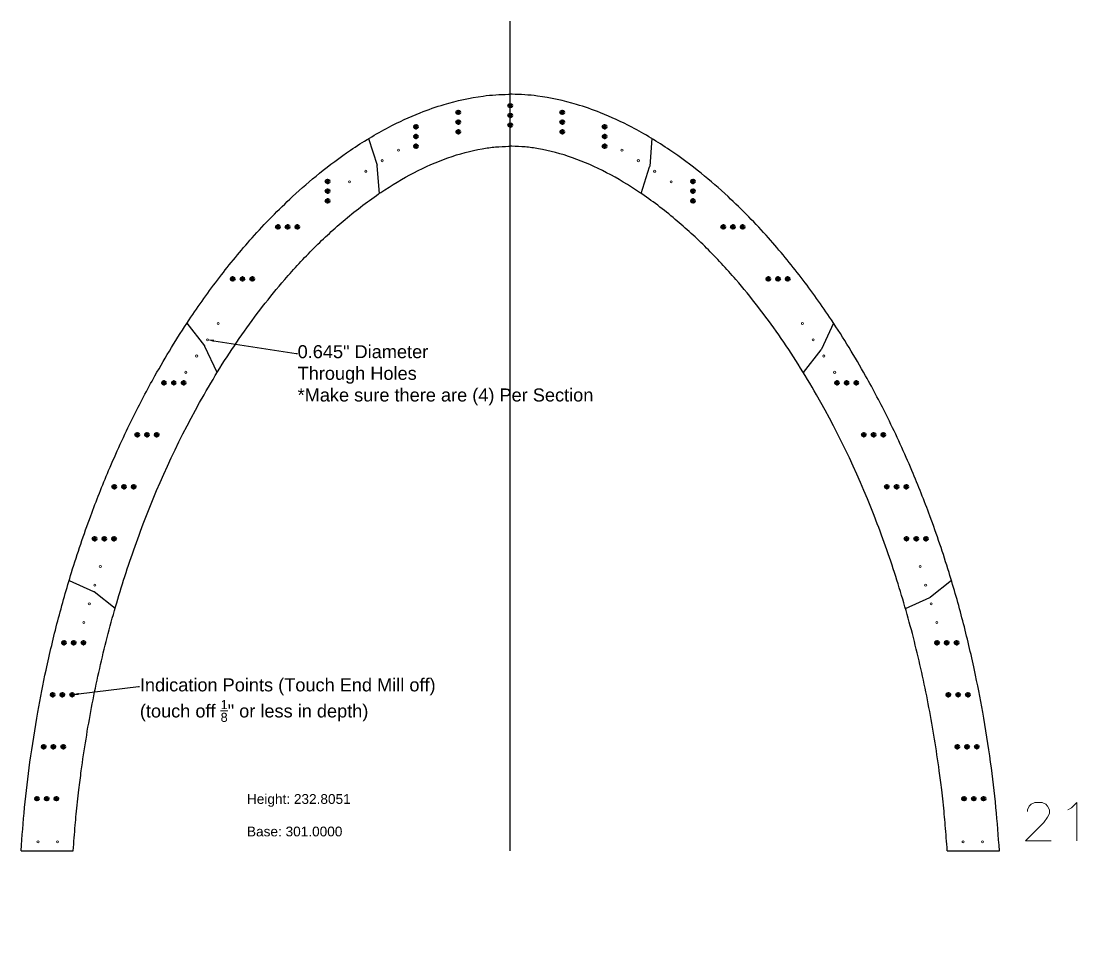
# Model space of a CAD drawing. Header units: inches. Extents: x 13 to 497, y 19 to 601.
# Drawn here: x 95.5 to 420.4, y 313.6 to 601.3 of the extents above; entities that cross this region are included whole.
import ezdxf
from ezdxf import colors
from ezdxf.entities.mleader import LeaderData, LeaderLine
from ezdxf.math import Vec2, Vec3

# ---------------------------------------------------------------- set-up
doc = ezdxf.new("R2010")
doc.units = ezdxf.units.IN
doc.header["$MEASUREMENT"] = 0
doc.header["$PDMODE"] = 32
doc.header["$PDSIZE"] = 1
for name, color, linetype, lineweight in [('Annotation', 7, 'Continuous', 9), ('Drilling', 3, 'Continuous', 13), ('Engrave', 4, 'Continuous', 50)]:
    doc.layers.add(name, color=color, linetype=linetype, lineweight=lineweight)
doc.styles.get("Standard").update_dxf_attribs({"font": 'Arial.ttf'})

# ---------------------------------------------------------------- blocks, each defined once
blk = doc.blocks.new('*U649')
at = {"layer": 'Engrave'}
blk.add_point((0, 0), dxfattribs=at)
blk = doc.blocks.new('*U650')
at = {"layer": 'Engrave', "color": 0, "linetype": 'ByBlock', "lineweight": -2, "transparency": 16777216}
for p in [(0, 0), (3, 0), (6, 0)]:
    blk.add_blockref('*U649', p, dxfattribs=at)
blk = doc.blocks.new('*U651')
at = {"layer": 'Engrave'}
blk.add_point((0, 0), dxfattribs=at)
blk = doc.blocks.new('*U652')
at = {"layer": 'Engrave', "color": 0, "linetype": 'ByBlock', "lineweight": -2, "transparency": 16777216}
for p in [(0, 0), (3, 0), (6, 0)]:
    blk.add_blockref('*U651', p, dxfattribs=at)
blk = doc.blocks.new('*U653')
at = {"layer": 'Engrave'}
blk.add_point((0, 0), dxfattribs=at)
blk = doc.blocks.new('*U654')
at = {"layer": 'Engrave', "color": 0, "linetype": 'ByBlock', "lineweight": -2, "transparency": 16777216}
for p in [(0, 0), (3, 0), (6, 0)]:
    blk.add_blockref('*U653', p, dxfattribs=at)
blk = doc.blocks.new('*U655')
at = {"layer": 'Engrave'}
blk.add_point((0, 0), dxfattribs=at)
blk = doc.blocks.new('*U656')
at = {"layer": 'Engrave', "color": 0, "linetype": 'ByBlock', "lineweight": -2, "transparency": 16777216}
for p in [(0, 0), (3, 0), (6, 0)]:
    blk.add_blockref('*U655', p, dxfattribs=at)
blk = doc.blocks.new('*U657')
at = {"layer": 'Engrave'}
blk.add_point((0, 0), dxfattribs=at)
blk = doc.blocks.new('*U658')
at = {"layer": 'Engrave', "color": 0, "linetype": 'ByBlock', "lineweight": -2, "transparency": 16777216}
for p in [(0, 0), (3, 0), (6, 0)]:
    blk.add_blockref('*U657', p, dxfattribs=at)
blk = doc.blocks.new('*U659')
at = {"layer": 'Engrave'}
blk.add_point((0, 0), dxfattribs=at)
blk = doc.blocks.new('*U660')
at = {"layer": 'Engrave', "color": 0, "linetype": 'ByBlock', "lineweight": -2, "transparency": 16777216}
for p in [(0, 0), (3, 0), (6, 0)]:
    blk.add_blockref('*U659', p, dxfattribs=at)
blk = doc.blocks.new('*U661')
at = {"layer": 'Engrave'}
blk.add_point((0, 0), dxfattribs=at)
blk = doc.blocks.new('*U662')
at = {"layer": 'Engrave', "color": 0, "linetype": 'ByBlock', "lineweight": -2, "transparency": 16777216}
for p in [(0, 0), (3, 0), (6, 0)]:
    blk.add_blockref('*U661', p, dxfattribs=at)
blk = doc.blocks.new('*U663')
at = {"layer": 'Engrave'}
blk.add_point((0, 0), dxfattribs=at)
blk = doc.blocks.new('*U664')
at = {"layer": 'Engrave', "color": 0, "linetype": 'ByBlock', "lineweight": -2, "transparency": 16777216}
for p in [(0, 0), (3, 0), (6, 0)]:
    blk.add_blockref('*U663', p, dxfattribs=at)
blk = doc.blocks.new('*U665')
at = {"layer": 'Engrave'}
blk.add_point((0, 0), dxfattribs=at)
blk = doc.blocks.new('*U666')
at = {"layer": 'Engrave', "color": 0, "linetype": 'ByBlock', "lineweight": -2, "transparency": 16777216}
for p in [(0, 0), (3, 0), (6, 0)]:
    blk.add_blockref('*U665', p, dxfattribs=at)
blk = doc.blocks.new('*U667')
at = {"layer": 'Engrave'}
blk.add_point((0, 0), dxfattribs=at)
blk = doc.blocks.new('*U668')
at = {"layer": 'Engrave', "color": 0, "linetype": 'ByBlock', "lineweight": -2, "transparency": 16777216}
for p in [(0, 0), (3, 0), (6, 0)]:
    blk.add_blockref('*U667', p, dxfattribs=at)
blk = doc.blocks.new('*U669')
at = {"layer": 'Engrave'}
blk.add_point((0, 0), dxfattribs=at)
blk = doc.blocks.new('*U670')
at = {"layer": 'Engrave', "color": 0, "linetype": 'ByBlock', "lineweight": -2, "transparency": 16777216}
for p in [(0, 0), (3, 0), (6, 0)]:
    blk.add_blockref('*U669', p, dxfattribs=at)
blk = doc.blocks.new('*U671')
at = {"layer": 'Engrave'}
blk.add_point((0, 0), dxfattribs=at)
blk = doc.blocks.new('*U672')
at = {"layer": 'Engrave', "color": 0, "linetype": 'ByBlock', "lineweight": -2, "transparency": 16777216}
for p in [(0, 0), (3, 0), (6, 0)]:
    blk.add_blockref('*U671', p, dxfattribs=at)
blk = doc.blocks.new('*U673')
at = {"layer": 'Engrave'}
blk.add_point((0, 0), dxfattribs=at)
blk = doc.blocks.new('*U674')
at = {"layer": 'Engrave', "color": 0, "linetype": 'ByBlock', "lineweight": -2, "transparency": 16777216}
for p in [(0, 0), (3, 0), (6, 0)]:
    blk.add_blockref('*U673', p, dxfattribs=at)
blk = doc.blocks.new('*U675')
at = {"layer": 'Engrave'}
blk.add_point((0, 0), dxfattribs=at)
blk = doc.blocks.new('*U676')
at = {"layer": 'Engrave', "color": 0, "linetype": 'ByBlock', "lineweight": -2, "transparency": 16777216}
for p in [(0, 0), (3, 0), (6, 0)]:
    blk.add_blockref('*U675', p, dxfattribs=at)
blk = doc.blocks.new('*U677')
at = {"layer": 'Engrave'}
blk.add_point((0, 0), dxfattribs=at)
blk = doc.blocks.new('*U678')
at = {"layer": 'Engrave', "color": 0, "linetype": 'ByBlock', "lineweight": -2, "transparency": 16777216}
for p in [(0, 0), (3, 0), (6, 0)]:
    blk.add_blockref('*U677', p, dxfattribs=at)
blk = doc.blocks.new('*U679')
at = {"layer": 'Engrave'}
blk.add_point((0, 0), dxfattribs=at)
blk = doc.blocks.new('*U680')
at = {"layer": 'Engrave', "color": 0, "linetype": 'ByBlock', "lineweight": -2, "transparency": 16777216}
for p in [(0, 0), (3, 0), (6, 0)]:
    blk.add_blockref('*U679', p, dxfattribs=at)
blk = doc.blocks.new('*U681')
at = {"layer": 'Engrave'}
blk.add_point((0, 0), dxfattribs=at)
blk = doc.blocks.new('*U682')
at = {"layer": 'Engrave', "color": 0, "linetype": 'ByBlock', "lineweight": -2, "transparency": 16777216}
for p in [(0, 0), (3, 0), (6, 0)]:
    blk.add_blockref('*U681', p, dxfattribs=at)
blk = doc.blocks.new('*U683')
at = {"layer": 'Engrave'}
blk.add_point((0, 0), dxfattribs=at)
blk = doc.blocks.new('*U684')
at = {"layer": 'Engrave', "color": 0, "linetype": 'ByBlock', "lineweight": -2, "transparency": 16777216}
for p in [(0, 0), (3, 0), (6, 0)]:
    blk.add_blockref('*U683', p, dxfattribs=at)
blk = doc.blocks.new('*U685')
at = {"layer": 'Engrave'}
blk.add_point((0, 0), dxfattribs=at)
blk = doc.blocks.new('*U686')
at = {"layer": 'Engrave', "color": 0, "linetype": 'ByBlock', "lineweight": -2, "transparency": 16777216}
for p in [(0, 0), (3, 0), (6, 0)]:
    blk.add_blockref('*U685', p, dxfattribs=at)
blk = doc.blocks.new('*U687')
at = {"layer": 'Engrave'}
blk.add_point((0, 0), dxfattribs=at)
blk = doc.blocks.new('*U688')
at = {"layer": 'Engrave', "color": 0, "linetype": 'ByBlock', "lineweight": -2, "transparency": 16777216}
for p in [(0, 0), (3, 0), (6, 0)]:
    blk.add_blockref('*U687', p, dxfattribs=at)
blk = doc.blocks.new('*U689')
at = {"layer": 'Engrave'}
blk.add_point((0, 0), dxfattribs=at)
blk = doc.blocks.new('*U690')
at = {"layer": 'Engrave', "color": 0, "linetype": 'ByBlock', "lineweight": -2, "transparency": 16777216}
for p in [(0, 0), (3, 0), (6, 0)]:
    blk.add_blockref('*U689', p, dxfattribs=at)
blk = doc.blocks.new('*U691')
at = {"layer": 'Engrave'}
blk.add_point((0, 0), dxfattribs=at)
blk = doc.blocks.new('*U692')
at = {"layer": 'Engrave', "color": 0, "linetype": 'ByBlock', "lineweight": -2, "transparency": 16777216}
for p in [(0, 0), (3, 0), (6, 0)]:
    blk.add_blockref('*U691', p, dxfattribs=at)
blk = doc.blocks.new('*U693')
at = {"layer": 'Engrave'}
blk.add_point((0, 0), dxfattribs=at)
blk = doc.blocks.new('*U694')
at = {"layer": 'Engrave', "color": 0, "linetype": 'ByBlock', "lineweight": -2, "transparency": 16777216}
for p in [(0, 0), (3, 0), (6, 0)]:
    blk.add_blockref('*U693', p, dxfattribs=at)
blk = doc.blocks.new('*U695')
at = {"layer": 'Engrave'}
blk.add_point((0, 0), dxfattribs=at)
blk = doc.blocks.new('*U696')
at = {"layer": 'Engrave', "color": 0, "linetype": 'ByBlock', "lineweight": -2, "transparency": 16777216}
for p in [(0, 0), (3, 0), (6, 0)]:
    blk.add_blockref('*U695', p, dxfattribs=at)
blk = doc.blocks.new('*U697')
at = {"layer": 'Engrave'}
blk.add_point((0, 0), dxfattribs=at)
blk = doc.blocks.new('*U698')
at = {"layer": 'Engrave', "color": 0, "linetype": 'ByBlock', "lineweight": -2, "transparency": 16777216}
for p in [(0, 0), (3, 0), (6, 0)]:
    blk.add_blockref('*U697', p, dxfattribs=at)
blk = doc.blocks.new('*U699')
at = {"layer": 'Engrave'}
blk.add_point((0, 0), dxfattribs=at)
blk = doc.blocks.new('*U700')
at = {"layer": 'Engrave', "color": 0, "linetype": 'ByBlock', "lineweight": -2, "transparency": 16777216}
for p in [(0, 0), (3, 0), (6, 0)]:
    blk.add_blockref('*U699', p, dxfattribs=at)
blk = doc.blocks.new('*U701')
at = {"layer": 'Engrave'}
blk.add_point((0, 0), dxfattribs=at)
blk = doc.blocks.new('*U702')
at = {"layer": 'Engrave', "color": 0, "linetype": 'ByBlock', "lineweight": -2, "transparency": 16777216}
for p in [(0, 0), (3, 0), (6, 0)]:
    blk.add_blockref('*U701', p, dxfattribs=at)

msp = doc.modelspace()

# ---------------------------------------------------------------- linework, layer by layer
for p, q in [((246.03, 346.01), (246.03, 601.34)), ((202.44, 565.18), (205.07, 557.05)), ((289.63, 565.18), (288.95, 556.67)), ((205.79, 548.32), (205.11, 556.83)), ((286.28, 548.32), (288.9, 556.44)), ((146.55, 508.36), (151.99, 501.38)), ((345.52, 508.36), (341.77, 500.34)), ((155.85, 493.17), (152.11, 501.19)), ((336.21, 493.17), (341.66, 500.15)), ((110.3, 429.19), (117.79, 425.77)), ((381.77, 429.19), (375.32, 424.08)), ((124.44, 420.53), (117.99, 425.64)), ((367.63, 420.53), (375.12, 423.95)), ((95.53, 346.01), (111.58, 346.01)), ((380.49, 346.01), (396.53, 346.01))]:
    msp.add_line(p, q)
for centre, start, end in [((204.12, 556.75), 4.5683, 17.9317), ((287.95, 556.75), 342.0683, 355.4317), ((151.2, 500.76), 25.0509, 37.9491), ((340.87, 500.76), 322.0509, 334.9491), ((117.37, 424.86), 51.5701, 65.4299), ((374.7, 424.86), 294.5701, 308.4299)]:
    msp.add_arc(centre, 1, start, end)
for points, knots in [([(95.53, 346.01), (95.86, 350.43), (96.54, 359.52), (98.25, 373.76), (100.45, 387.89), (103.3, 402.41), (106.7, 416.76), (111.2, 432.61), (116.42, 448.04), (122.7, 463.91), (129.28, 478.31), (137.46, 493.85), (146.28, 508.34), (156.35, 522.48), (166.87, 535.26), (177.25, 545.93), (187.5, 554.82), (197.29, 562.13), (207.65, 568.41), (217.38, 572.92), (227.05, 576.31), (236.17, 578.32), (243.05, 578.8), (245.84, 578.82), (246.03, 578.82)], [0, 0, 0, 0, 20.973343, 43.160428, 67.885372, 88.652616, 113.2274, 137.688543, 166.637374, 190.299923, 218.450548, 241.581496, 273.400513, 298.719578, 323.675597, 351.751666, 369.061771, 387.892501, 409.520934, 426.30921, 438.560943, 457.994563, 470.273076, 471.185542, 471.185542, 471.185542, 471.185542]), ([(396.53, 346.01), (396.21, 350.43), (395.53, 359.52), (393.82, 373.76), (391.62, 387.89), (388.77, 402.41), (385.37, 416.76), (380.87, 432.61), (375.65, 448.04), (369.37, 463.91), (362.79, 478.31), (354.61, 493.85), (345.79, 508.34), (335.72, 522.48), (325.2, 535.26), (314.82, 545.93), (304.57, 554.82), (294.78, 562.13), (284.42, 568.41), (274.69, 572.92), (265.02, 576.31), (255.9, 578.32), (249.02, 578.8), (246.23, 578.82), (246.03, 578.82)], [0, 0, 0, 0, 20.973343, 43.160428, 67.885372, 88.652616, 113.2274, 137.688543, 166.637374, 190.299923, 218.450548, 241.581496, 273.400513, 298.719578, 323.675597, 351.751666, 369.061771, 387.892501, 409.520934, 426.30921, 438.560943, 457.994563, 470.273076, 471.185542, 471.185542, 471.185542, 471.185542]), ([(111.58, 346.01), (111.78, 348.66), (111.97, 351.26), (112.29, 354.97), (112.39, 356.11), (112.62, 358.5), (112.74, 359.75), (113.01, 362.26), (113.16, 363.52), (113.54, 366.72), (113.79, 368.66), (114.5, 373.88), (114.98, 377.14), (116.03, 383.62), (116.59, 386.84), (117.82, 393.27), (118.48, 396.48), (119.88, 402.88), (120.62, 406.07), (123, 415.59), (124.76, 421.88), (128.65, 434.35), (130.79, 440.51), (138.36, 460.35), (144.57, 473.7), (155.43, 492.68), (159.3, 498.83), (167.57, 510.68), (171.97, 516.38), (179.53, 525.14), (182.54, 528.39), (188.75, 534.58), (191.95, 537.53), (197.04, 541.81), (198.85, 543.25), (202.51, 546.03), (204.36, 547.35), (209.55, 550.85), (212.94, 552.88), (219.84, 556.46), (223.33, 558.01), (230.36, 560.5), (233.91, 561.45), (238.76, 562.29), (240.11, 562.47), (242.82, 562.72), (244.18, 562.8), (245.7, 562.82), (245.87, 562.82), (246.03, 562.82)], [1.876761, 1.876761, 1.876761, 1.876761, 14.493628, 14.493628, 20.184078, 20.184078, 26.470549, 26.470549, 32.75702, 32.75702, 42.446453, 42.446453, 58.656946, 58.656946, 74.867439, 74.867439, 91.077932, 91.077932, 107.288425, 107.288425, 139.70941, 139.70941, 172.130396, 172.130396, 245.473677, 245.473677, 282.076599, 282.076599, 318.679521, 318.679521, 341.453418, 341.453418, 364.227315, 364.227315, 376.426726, 376.426726, 388.626138, 388.626138, 410.143409, 410.143409, 431.660681, 431.660681, 453.177953, 453.177953, 461.615311, 461.615311, 470.052669, 470.052669, 471.104608, 471.104608, 471.104608, 471.104608]), ([(380.49, 346.01), (380.29, 348.66), (380.1, 351.26), (379.78, 354.97), (379.68, 356.11), (379.45, 358.5), (379.33, 359.75), (379.06, 362.26), (378.91, 363.52), (378.53, 366.72), (378.28, 368.66), (377.57, 373.88), (377.09, 377.14), (376.04, 383.62), (375.47, 386.84), (374.25, 393.27), (373.59, 396.48), (372.19, 402.88), (371.45, 406.07), (369.07, 415.59), (367.31, 421.88), (363.41, 434.35), (361.28, 440.51), (353.71, 460.35), (347.49, 473.7), (336.64, 492.68), (332.77, 498.83), (324.5, 510.68), (320.1, 516.38), (312.53, 525.14), (309.53, 528.39), (303.32, 534.58), (300.12, 537.53), (295.03, 541.81), (293.22, 543.25), (289.56, 546.03), (287.71, 547.35), (282.52, 550.85), (279.13, 552.88), (272.23, 556.46), (268.74, 558.01), (261.71, 560.5), (258.16, 561.45), (253.31, 562.29), (251.96, 562.47), (249.25, 562.72), (247.89, 562.8), (246.37, 562.82), (246.2, 562.82), (246.03, 562.82)], [1.876761, 1.876761, 1.876761, 1.876761, 14.493628, 14.493628, 20.184078, 20.184078, 26.470549, 26.470549, 32.75702, 32.75702, 42.446453, 42.446453, 58.656946, 58.656946, 74.867439, 74.867439, 91.077932, 91.077932, 107.288425, 107.288425, 139.70941, 139.70941, 172.130396, 172.130396, 245.473677, 245.473677, 282.076599, 282.076599, 318.679521, 318.679521, 341.453418, 341.453418, 364.227315, 364.227315, 376.426726, 376.426726, 388.626138, 388.626138, 410.143409, 410.143409, 431.660681, 431.660681, 453.177953, 453.177953, 461.615311, 461.615311, 470.052669, 470.052669, 471.104608, 471.104608, 471.104608, 471.104608])]:
    msp.add_open_spline(points, degree=3, knots=knots)
at = {"layer": 'Annotation'}
for points in [[(405.16, 358.04), (405.16, 358.6), (405.72, 359.73), (406.28, 360.29), (407.41, 360.85), (409.66, 360.85), (410.79, 360.29), (411.35, 359.73), (411.91, 358.6), (411.91, 357.48), (411.35, 356.35), (410.23, 354.66), (404.59, 349.03), (412.48, 349.03)], [(417.55, 358.6), (418.67, 359.16), (420.36, 360.85), (420.36, 349.03)]]:
    msp.add_lwpolyline(points, dxfattribs=at)
at = {"layer": 'Drilling'}
for centre in [(211.67, 561.64), (280.4, 561.64), (206.64, 558.38), (285.43, 558.38), (201.6, 555.12), (290.47, 555.12), (196.56, 551.85), (295.51, 551.85), (156.16, 508.27), (335.91, 508.27), (152.86, 503.27), (339.21, 503.27), (149.55, 498.26), (342.52, 498.26), (146.24, 493.25), (345.83, 493.25), (119.92, 433.49), (372.15, 433.49), (118.22, 427.74), (373.85, 427.74), (116.52, 421.98), (375.55, 421.98), (114.82, 416.23), (377.25, 416.23), (100.73, 348.76), (106.73, 348.76), (385.34, 348.76), (391.34, 348.76)]:
    msp.add_circle(centre, 0.323, dxfattribs=at)

# ---------------------------------------------------------------- block references
at = {"layer": 'Engrave', "rotation": 270}
for name, p in [('*U674', (246.03, 575.32)), ('*U672', (230.03, 573.26)), ('*U670', (217.03, 568.82)), ('*U676', (189.81, 552.01))]:
    msp.add_blockref(name, p, dxfattribs=at)
at = {"layer": 'Engrave', "xscale": -1, "rotation": 90}
for name, p in [('*U700', (262.03, 573.26)), ('*U698', (275.03, 568.82)), ('*U702', (302.26, 552.01))]:
    msp.add_blockref(name, p, dxfattribs=at)
at = {"layer": 'Engrave'}
for name, p in [('*U666', (174.53, 538.01)), ('*U664', (160.65, 522.01)), ('*U668', (139.52, 490.01)), ('*U662', (131.26, 474.01)), ('*U660', (124.18, 458.01)), ('*U658', (118.13, 442.01)), ('*U656', (108.73, 410.01)), ('*U654', (105.24, 394.01)), ('*U652', (102.49, 378.01)), ('*U650', (100.41, 362.01))]:
    msp.add_blockref(name, p, dxfattribs=at)
at = {"layer": 'Engrave', "xscale": -1}
for name, p in [('*U694', (317.54, 538.01)), ('*U692', (331.42, 522.01)), ('*U696', (352.55, 490.01)), ('*U690', (360.81, 474.01)), ('*U688', (367.89, 458.01)), ('*U686', (373.94, 442.01)), ('*U684', (383.34, 410.01)), ('*U682', (386.83, 394.01)), ('*U680', (389.58, 378.01)), ('*U678', (391.66, 362.01))]:
    msp.add_blockref(name, p, dxfattribs=at)

# ---------------------------------------------------------------- texts
at = {"layer": 'Annotation', "insert": (165.02, 363.42), "char_height": 3, "attachment_point": 1}
msp.add_mtext_dynamic_manual_height_columns('Height: 232.8051\\P \\PBase: 301.0000', width=45.2102, gutter_width=1, heights=[0], dxfattribs=at)

# ---------------------------------------------------------------- leaders
at = {"layer": 'Annotation'}
ml = msp.add_multileader_mtext('Standard', dxfattribs=at)
ml.set_content('\\A1;0.645" Diameter\\PThrough Holes\\P*Make sure there are (4) Per Section', color=256)
ml.set_leader_properties()
ml.build(insert=Vec2(0, 0))
ml.multileader.update_dxf_attribs({"text_right_attachment_type": 6, "dogleg_length": 0.36, "arrow_head_size": 2})
ctx = ml.context
ctx.base_point, ctx.arrow_head_size, ctx.landing_gap_size, ctx.plane_origin = Vec3(180.52, 499.06), 2, 0.09, Vec3(305.71, 478.35)
ctx.right_attachment = 6
notes = []
notes.append((ctx, [(1, (1, 1, 0), (180.16, 499.06), (1, 0), 0.36, [(0, [(152.86, 503.27)], 0, [])])]))
ctx.mtext.insert, ctx.mtext.flow_direction = Vec3(180.61, 501.6), 5
ml = msp.add_multileader_mtext('Standard', dxfattribs=at)
ml.set_content('\\A1;Indication Points (Touch End Mill off) \\P(touch off {\\H0.7x;\\S1/8;}" or less in depth)  ', color=256)
ml.set_leader_properties()
ml.build(insert=Vec2(0, 0))
ml.multileader.update_dxf_attribs({"text_right_attachment_type": 6, "dogleg_length": 0.36, "arrow_head_size": 2})
ctx = ml.context
ctx.base_point, ctx.arrow_head_size, ctx.landing_gap_size, ctx.plane_origin = Vec3(131.98, 396.5), 2, 0.09, Vec3(257.17, 375.79)
ctx.right_attachment = 6
notes.append((ctx, [(1, (1, 1, 0), (131.62, 396.5), (1, 0), 0.36, [(0, [(111.24, 394.01)], 0, [])])]))
ctx.mtext.insert, ctx.mtext.flow_direction = Vec3(132.07, 399.04), 5
for ctx, leaders in notes:
    for number, flags, end, landing, length, lines in leaders:
        leader = LeaderData()
        leader.index, (leader.has_last_leader_line, leader.has_dogleg_vector, leader.attachment_direction) = number, flags
        leader.last_leader_point, leader.dogleg_vector, leader.dogleg_length = Vec3(end), Vec3(landing), length
        for number, points, colour, breaks in lines:
            line = LeaderLine()
            line.index, line.vertices, line.color, line.breaks = number, Vec3.list(points), colors.encode_raw_color(colour), breaks
            leader.lines.append(line)
        ctx.leaders.append(leader)

doc.saveas('drawing.dxf')
